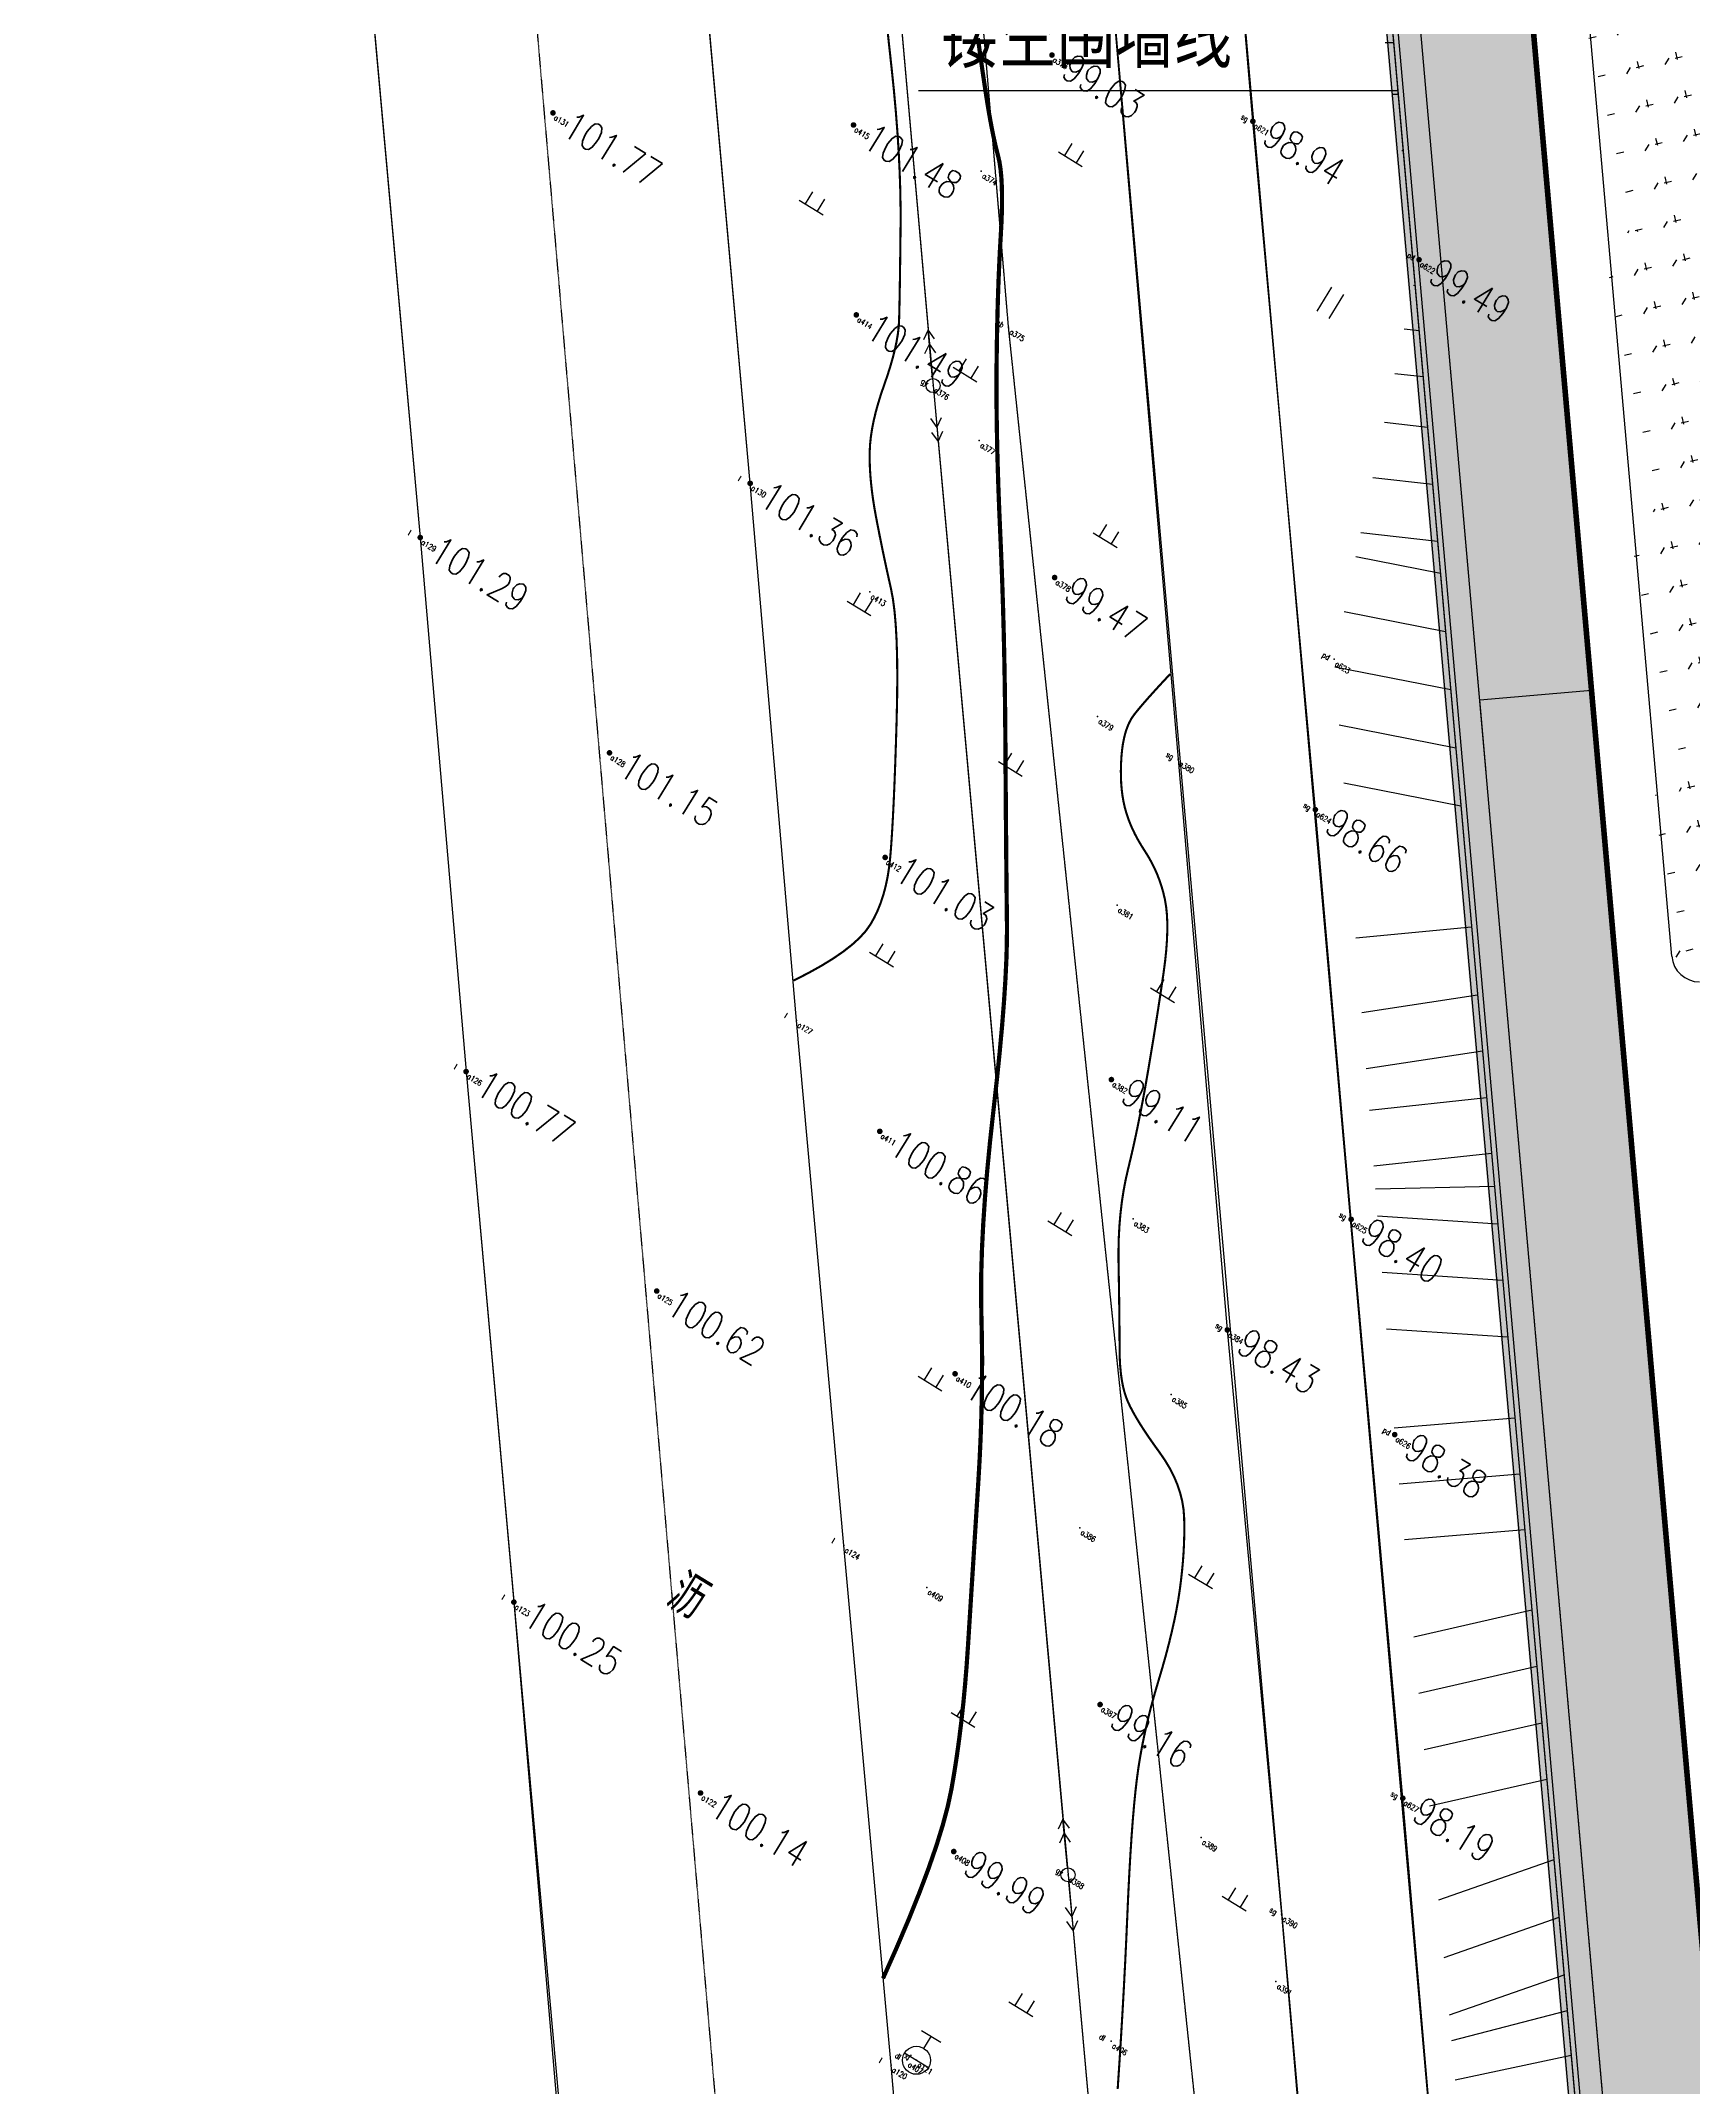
# Model space of a CAD drawing. Header units: millimetres. Extents: x -330863 to 383137, y -246038 to 314990.
# Drawn here: x -152681 to -93776, y -100416 to -27439 of the extents above; entities that cross this region are included whole.
import ezdxf
from ezdxf.enums import TextEntityAlignment as Align

# ---------------------------------------------------------------- set-up
doc = ezdxf.new("R2010")
doc.units = ezdxf.units.MM
for name, pattern in [('CENTER', [5.08, 3.175, -0.635, 0.635, -0.635]), ('CONTINOUS', [0]), ('DASH', [0.35, 0.25, -0.1]), ('HIDDEN', [0.375, 0.25, -0.125]), ('X1', [5, 4, -1]), ('X2', [10, 8, -2])]:
    doc.linetypes.add(name, pattern=pattern)
for name, color, linetype in [('-GRASS', 114, 'Continuous'), ('-总图道路', 7, 'Continuous'), ('A-fence', 6, 'Continuous'), ('A-landscape', 41, 'Continuous'), ('GCD', 8, 'Continuous'), ('MAP', 251, 'Continuous'), ('S市政接口', 7, 'Continuous'), ('农转用2000坐标', 6, 'Continuous')]:
    doc.layers.add(name, color=color, linetype=linetype)
doc.layers.add('X消防车道', color=6, linetype='HIDDEN', lineweight=18)
doc.styles.add('_TCH_DIM_T3', font='SIMPLEX.shx', dxfattribs={"width": 0.6, "bigfont": 'GBCBIG.shx'})
doc.styles.add('hz', font='simplex', dxfattribs={"width": 0.7, "bigfont": 'hztxt'})
doc.styles.add('等线体', font='simplex.shx', dxfattribs={"width": 0.6, "bigfont": 'hztxt.shx'})
doc.linetypes.add('10422', pattern='A,0.75,[150,AAA.SHX,S=0.5,R=0,X=0,Y=0.5],1.5,[177,AAA.SHX,S=1,R=0,X=0,Y=0.4],0.75', length=3)
doc.linetypes.add('FENCELINE2', pattern='A,0.25,-0.1,[132,ltypeshp.shx,S=0.1,R=0,X=-0.1,Y=0],-0.1,1', length=1.45)
doc.dimstyles.new('_TCH_ARCH_M_M&&1', dxfattribs={"dimtxt": 3, "dimasz": 0.5, "dimexe": 1.25, "dimexo": 1.5, "dimgap": 0.63125, "dimtad": 1, "dimtxsty": '_TCH_DIM_T3', "dimblk": 'ARCHTICK', "dimcen": 2.5, "dimclrt": 7, "dimazin": 2, "dimtfac": 1, "dimtix": 1, "dimtmove": 2, "dimatfit": 3})
pattern_1 = [(58.51216202, (-1970228605.7, -2547630934.4), (-329.70504027, 1372.03724668), [264.58066, -1731.01015]), (13.51216202, (-1970228605.7, -2547630934.4), (-329.705265, 1372.03818184), [264.58066, -1146.51615]), (103.51216202, (-1970228605.7, -2547630934.4), (-1372.03818184, -329.705265), [264.58066, -1146.51615])]

# ---------------------------------------------------------------- blocks, each defined once
blk = doc.blocks.new('gc013a')
at = {"linetype": 'Continuous'}
blk.add_line((0.5, 0), (4, 0), dxfattribs=at)
at = {"linetype": 'Continuous', "flags": 128}
for points in [[(2.31, -0.4), (3, 0), (2.31, 0.4)], [(3.31, -0.4), (4, 0), (3.31, 0.4)]]:
    blk.add_lwpolyline(points, dxfattribs=at)
blk = doc.blocks.new('gc170')
at = {"linetype": 'Continuous'}
blk.add_circle((0, 0), 0.5, dxfattribs=at)
blk = doc.blocks.new('gc133')
for p, q in [((-0.8, 2), (0.8, 2)), ((0, 1), (0, 2)), ((-1, 0), (1, 0))]:
    blk.add_line(p, q)
blk.add_circle((0, 0), 1)
blk = doc.blocks.new('gc119')
for p, q in [((-1, 0), (1, 0)), ((-0.5, 1), (-0.5, 0)), ((0.5, 1), (0.5, 0))]:
    blk.add_line(p, q)
blk = doc.blocks.new('GC200')
at = {"linetype": 'Continuous', "const_width": 0.2, "flags": 128}
blk.add_lwpolyline([(-0.1, 0, 1), (0.1, 0, 1)], format="xyb", close=True, dxfattribs=at)
blk = doc.blocks.new('gc121')
for p, q in [((-0.5, -1), (-0.5, 1)), ((0.5, -1), (0.5, 1))]:
    blk.add_line(p, q)
blk = doc.blocks.new('_ArchTick')
at = {"color": 0, "linetype": 'ByBlock', "const_width": 0.4}
blk.add_lwpolyline([(-0.5, -0.5), (0.5, 0.5)], dxfattribs=at)
blk = doc.blocks.new('*D484')
at = {"layer": 'Defpoints', "color": 0, "linetype": 'CONTINOUS', "ltscale": 0.01, "transparency": 16777216}
for p in [(-97397, -50593), (-97170, -53172), (-101154, -53523)]:
    blk.add_point(p, dxfattribs=at)
at = {"layer": 'X消防车道', "color": 0, "linetype": 'CONTINOUS', "lineweight": -2, "ltscale": 0.01, "transparency": 16777216}
for p, q in [((-101382, -50944), (-97397, -50593)), ((-101154, -53521), (-101382, -50943)), ((-97170, -53170), (-97397, -50592))]:
    blk.add_line(p, q, dxfattribs=at)
at = {"layer": 'X消防车道', "color": 0, "linetype": 'CONTINOUS', "lineweight": -2, "ltscale": 0.01, "transparency": 16777216, "xscale": 0.5, "yscale": 0.5, "zscale": 0.5}
for p, rotation in [((-101382, -50944), 185.0360445254174), ((-97397, -50593), 5.036044525417491)]:
    blk.add_blockref('_ArchTick', p, dxfattribs=dict(at, rotation=rotation))
at = {"layer": 'X消防车道', "color": 7, "linetype": 'CONTINOUS', "ltscale": 0.01, "transparency": 16777216, "insert": (-99389, -50767), "char_height": 3, "attachment_point": 5, "rotation": 5.03604, "style": '_TCH_DIM_T3'}
blk.add_mtext('\\A1;4000.00', dxfattribs=at)

msp = doc.modelspace()

# ---------------------------------------------------------------- hatches: boundary and pattern name
at = {"layer": '-GRASS'}
h = msp.add_hatch(dxfattribs=at)
h.set_pattern_fill('GRASS', color=256, scale=500, angle=-31.48783798)
h.set_pattern_definition(pattern_1)
h.paths.add_polyline_path([(-110826.593, 56236.338), (-111850.483, 56463.541), (-93881.196, -147448.794), (-92857.299, -147675.998)])
h = msp.add_hatch(dxfattribs=at)
h.set_pattern_fill('GRASS', color=256, scale=500, angle=-31.48783798)
h.set_pattern_definition(pattern_1)
h.paths.add_polyline_path([(-88499.999, -9748.75), (-97880.696, -9748.75, 0.440198268), (-98876.836, -10836.532), (-94536.796, -60086.547, 0.38869332), (-93540.658, -60998.75), (-88499.999, -60998.75)])
at = {"layer": 'A-landscape', "linetype": 'Continuous'}
h = msp.add_hatch(dxfattribs=at)
h.set_pattern_fill('毛石砌体', color=256, scale=300, angle=-31.48776264, style=0)
h.set_pattern_definition([(328.51223736, (-1970227838.2, -2547631404.5), (6187.806834, 1486.9588376), [1350, -3150]), (328.51223736, (-1970225300.8, -2547632431), (6187.806834, 1486.9588376), [1125, -3375]), (328.51223736, (-1970225375, -2547632121.6), (6187.806834, 1486.9588376), [900, -3600]), (328.51223736, (-1970225938.7, -2547630457), (6187.806834, 1486.9588376), [675, -675, 900, -2250]), (328.51223736, (-1970225821, -2547630265.2), (6187.806834, 1486.9588376), [900, -225, 1125, -2250]), (328.51223736, (-1970227078, -2547628440), (6187.806834, 1486.9588376), [1125, -3375]), (328.51223736, (-1970223315, -2547630481), (6187.806834, 1486.9588376), [1125, -3375]), (58.51223736, (-1970228135.6, -2547630167), (-1486.9588376, 6187.806834), [675, -3825]), (58.51223736, (-1970225797, -2547627641.4), (-1486.9588376, 6187.806834), [450, -4050]), (58.51223736, (-1970227838.2, -2547631404.5), (-1486.9588376, 6187.806834), [675, -3825]), (58.51223736, (-1970225339, -2547628186), (-1486.9588376, 6187.806834), [225, -4275]), (58.51223736, (-1970226087.4, -2547629838.3), (-1486.9588376, 6187.806834), [675, -3825]), (58.51223736, (-1970226526.3, -2547631416.5), (-1486.9588376, 6187.806834), [1125, -3375]), (58.51223736, (-1970224497.3, -2547628965.3), (-1486.9588376, 6187.806834), [675, -3825]), (58.51223736, (-1970225053.7, -2547630735.3), (-1486.9588376, 6187.806834), [900, -3600]), (58.51223736, (-1970224862, -2547630853), (-1486.9588376, 6187.806834), [900, -3600]), (58.51223736, (-1970225536, -2547632814.7), (-1486.9588376, 6187.806834), [450, -4050]), (58.51223736, (-1970224607.6, -2547632591.7), (-1486.9588376, 6187.806834), [1125, -3375]), (13.51223736, (-1970227987, -2547630785.7), (2350.4239943, 3837.3828294), [1909.188, -4454.7729]), (13.51223736, (-1970227485.7, -2547630829), (2350.4239943, 3837.3828294), [954.594, -5409.3669]), (13.51223736, (-1970224466, -2547629776), (2350.4239943, 3837.3828294), [1272.79215, -5091.1686]), (13.51223736, (-1970224348.6, -2547629584), (2350.4239943, 3837.3828294), [954.594, -5409.3669]), (103.51223736, (-1970225926.7, -2547629145.2), (-3837.3828294, 2350.4239943), [318.1995, -6045.7614]), (103.51223736, (-1970227987, -2547630785.7), (-3837.3828294, 2350.4239943), [636.3945, -5727.5664]), (103.51223736, (-1970226130.6, -2547630339.6), (-3837.3828294, 2350.4239943), [636.3945, -5727.5664]), (103.51223736, (-1970224583.6, -2547629968), (-3837.3828294, 2350.4239943), [636.3945, -5727.5664]), (103.51223736, (-1970222962.3, -2547629905.5), (-3837.3828294, 2350.4239943), [954.594, -5409.3669]), (103.51223736, (-1970223080, -2547630097.4), (-3837.3828294, 2350.4239943), [636.3945, -5727.5664]), (103.51223736, (-1970223036.7, -2547629596), (-3837.3828294, 2350.4239943), [636.3945, -5727.5664]), (103.51223736, (-1970226303.3, -2547632344.6), (-3837.3828294, 2350.4239943), [954.594, -5409.3669]), (355.07728856, (-1970223741.8, -2547630747.3), (3837.3828182, -2350.4239853), [503.1, -9559.2057]), (355.07728856, (-1970225288.8, -2547631119), (3837.3828182, -2350.4239853), [503.1, -9559.2057]), (355.07728856, (-1970225926.7, -2547629145.2), (3837.3828182, -2350.4239853), [1006.2, -9056.1057]), (355.07728856, (-1970225147.2, -2547628303.4), (3837.3828182, -2350.4239853), [1006.2, -9056.1057]), (355.07728856, (-1970225734.8, -2547629262.7), (3837.3828182, -2350.4239853), [1006.2, -9056.1057]), (355.07728856, (-1970222962.3, -2547629905.5), (3837.3828182, -2350.4239853), [1006.2, -9056.1057]), (355.07728856, (-1970227783, -2547629591.3), (3837.3828182, -2350.4239853), [1509.345, -8552.9607]), (355.07728856, (-1970227665.5, -2547629399.4), (3837.3828182, -2350.4239853), [1509.345, -8552.9607]), (355.07728856, (-1970226725.4, -2547627864.5), (3837.3828182, -2350.4239853), [1509.345, -8552.9607]), (31.94718618, (-1970224924.2, -2547629231.6), (2351.3384158, 3837.9530549), [503.1, -9559.2]), (31.94718618, (-1970223314.9, -2547630481.1), (2351.3384158, 3837.9530549), [503.1, -6036.6, 1006.2, -2515.5]), (31.94718618, (-1970223933.7, -2547630629.8), (2350.4239823, 3837.3828247), [1006.2, -9056.1057]), (31.94718618, (-1970226001, -2547628835.8), (2350.4239823, 3837.3828247), [1006.2, -9056.1057]), (31.94718618, (-1970226193, -2547628718.3), (2350.4239823, 3837.3828247), [1006.2, -9056.1057]), (31.94718618, (-1970224614.8, -2547629157.2), (2350.4239823, 3837.3828247), [1509.345, -8552.9607]), (85.07728856, (-1970226161.8, -2547629529), (2350.4239853, 3837.3828182), [503.1, -9559.2057]), (85.07728856, (-1970223902.5, -2547631440.5), (2350.4239853, 3837.3828182), [503.1, -9559.2057]), (85.07728856, (-1970225375.1, -2547632121.6), (2350.4239853, 3837.3828182), [1006.2, -9056.1057]), (85.07728856, (-1970225449.4, -2547631812.2), (2350.4239853, 3837.3828182), [1006.2, -9056.1057]), (85.07728856, (-1970223420.4, -2547629361), (2350.4239853, 3837.3828182), [1006.2, -9056.1057]), (85.07728856, (-1970227665.5, -2547629399.4), (2350.4239853, 3837.3828182), [1006.2, -9056.1057]), (85.07728856, (-1970226687, -2547632109.6), (2350.4239853, 3837.3828182), [1509.345, -8552.9607]), (121.94718618, (-1970223933.7, -2547630629.8), (-3837.3828247, 2350.4239823), [1006.2, -9056.1057]), (121.94718618, (-1970223859.3, -2547630939.2), (-3837.3828247, 2350.4239823), [1006.2, -9056.1057]), (121.94718618, (-1970227912.6, -2547631095), (-3837.3828247, 2350.4239823), [503.1, -9559.2057]), (121.94718618, (-1970225821.2, -2547630265.2), (-3837.3828247, 2350.4239823), [503.1, -9559.2057]), (121.94718618, (-1970224348.6, -2547629584.1), (-3837.3828247, 2350.4239823), [503.1, -9559.2057])])
h.paths.add_polyline_path([(-107361.822, 7805.306), (-107754.463, 7704.206), (-93149.638, -158028.75), (-92783.336, -157628.75)])
at = {"layer": 'X消防车道'}
h = msp.add_hatch(dxfattribs=at)
h.set_pattern_fill('DOTS', color=8, scale=1000, angle=-31.48783798)
h.set_pattern_definition([(328.51216202, (-1970228605.7, -2547630934.4), (1506.0502845, 939.1527315), [0, -1587.5])])
h.paths.add_polyline_path([(-93210.319, -143669.982, 0.388696348), (-80260.509, -155528.75), (-29868.25, -155528.75, 0.072993423), (-27282.119, -155149.186), (-24812.542, -154408.313, -0.072993423), (-22226.411, -154028.75), (83399.933, -154028.75, -0.414215405), (92400, -163028.739), (92400.012, -173021.711), (96400.012, -173176.258), (96400, -163028.734, 0.414220327), (83399.684, -150028.75), (-22813.487, -150028.75, 0.072993423), (-25399.617, -150408.313), (-27869.195, -151149.186, -0.072993423), (-30455.326, -151528.75), (-80260.509, -151528.75, -0.388697685), (-89225.766, -143318.792), (-114666.763, 145381.208, -0.440198268), (-105701.506, 155171.25), (85999.681, 155171.25, -0.414210993), (94999.681, 146171.329, -0.141448111), (96999.681, 153099.453, 0.257670399), (85999.52, 159171.25), (-105701.603, 159171.25, 0.440196051), (-118651.322, 145030.079)])

# ---------------------------------------------------------------- linework, layer by layer
at = {"layer": '-总图道路', "linetype": 'CENTER', "ltscale": 0.0001}
msp.add_line((-152680.574, 178374.712, 10100), (-120771.049, -192240.097, 10100), dxfattribs=at)
at = {"layer": '-总图道路'}
for p, q in [((-92048.972, -156848.75, 10100), (-118710.176, 145697.945, 10100)), ((-94536.797, -60086.532, 10100), (-98876.836, -10836.532, 10100))]:
    msp.add_line(p, q, dxfattribs=at)
at = {"layer": '-总图道路', "linetype": 'Continuous'}
for p, q in [((-127393.635, -43216.958, 10100), (-129511.213, -19554.661, 10100)), ((-141260.191, -21876.913, 10100), (-139157.054, -45149.245, 10100)), ((-125741.44, -62370.227, 10100), (-127393.635, -43216.958, 10100)), ((-139157.054, -45149.245, 10100), (-137522.244, -64196.879, 10100)), ((-124053.118, -81098.835, 10100), (-125741.44, -62370.227, 10100)), ((-137522.244, -64196.879, 10100), (-125924.178, -193022.728, 10100)), ((-122370.049, -99633.08, 10100), (-124053.118, -81098.835, 10100)), ((-120781.827, -118111.575, 10100), (-122370.049, -99633.08, 10100))]:
    msp.add_line(p, q, dxfattribs=at)
at = {"layer": '-总图道路'}
for points, elevation in [([(-129813.597, 148371.25), (-102153.577, -165636.623)], 10100), ([(-125222.134, 148767.076), (-97501.662, -165927.074)], 112109)]:
    msp.add_lwpolyline(points, dxfattribs=dict(at, elevation=elevation))
msp.add_arc((-93540.658, -59998.75, 10100), 1000, 185.03605184, 269.99999798, dxfattribs=at)
at = {"layer": 'A-fence', "linetype": 'FENCELINE2', "ltscale": 0.0025}
msp.add_line((-119976.076, 148671.25, 10100), (-92966.487, -157828.75, 10100), dxfattribs=at)
at = {"layer": 'A-landscape', "linetype": 'Continuous', "elevation": 10100}
for points in [[(-93149.638, -158028.75), (-120176.851, 148671.25)], [(-92783.336, -157628.75), (-119775.301, 148671.25)]]:
    msp.add_lwpolyline(points, dxfattribs=at)
at = {"layer": 'MAP', "linetype": 'Continuous', "flags": 128}
for points, elevation in [([(-144670.188, 223431.683), (-141454.573, 189104.39), (-136328.382, 130518.125), (-131067.863, 73267.347), (-125847.921, 16624.242), (-120873.527, -39732.432), (-116061.563, -92846.847), (-111078.294, -148261.436)], 10100), ([(-102083.089, -165585.284), (-102602.132, -165426.173), (-104229.907, -164583.94), (-107660.557, -162467.392), (-110867.281, -160038.865), (-114187.436, -156436.202), (-116684.13, -152976.732), (-117893.349, -150156.921), (-118214.886, -149402.956), (-119055.874, -138107.44), (-119528.52, -132442.398), (-120781.827, -118111.575), (-122370.049, -99633.08), (-124053.118, -81098.835), (-125741.44, -62370.227), (-127393.635, -43216.958), (-129511.213, -19554.661)], 109967), ([(-141260.191, -21876.913), (-139157.054, -45149.245), (-137522.244, -64196.879), (-135818.711, -83118.914), (-134199.377, -102002.275), (-132590.386, -119635.094), (-130994.309, -138267.329), (-130011.866, -148816.889), (-130129.064, -150135.896), (-130655.695, -152153.99), (-132015.792, -154916.34), (-133844.052, -157767.193), (-136429.96, -160085.965), (-139456.931, -162043.113), (-143500.576, -163848.954), (-145318.894, -163963.009)], 114893)]:
    msp.add_lwpolyline(points, dxfattribs=dict(at, elevation=elevation))
at = {"layer": 'MAP', "linetype": 'Continuous', "elevation": 10100, "flags": 128}
msp.add_lwpolyline([(89999.578, 198988.843), (-123977.914, 194083.517), (-92775.774, -159992.924), (90000.001, -167056.359)], close=True, dxfattribs=at)
at = {"layer": 'MAP', "linetype": '10422'}
msp.add_lwpolyline([(-133474.663, 193543.377), (-133221.145, 190561.481), (-132180.735, 178324.118), (-131904.648, 172920.191), (-128282.762, 130399.253), (-126953.562, 117277.88), (-123365.027, 75104.546), (-122357.697, 64088.264), (-121145.422, 50708.987), (-120110.601, 37916.854), (-118754.734, 22817.261), (-116305.162, -4880.687), (-114560.033, -24992.666), (-112135.193, -53050.721), (-110381.549, -73413.005), (-108448.393, -94249.944), (-106193.081, -120591.734), (-104483.399, -139760.279), (-102816.856, -157157.46), (-102459.187, -162020.76)], dxfattribs=at)
at = {"layer": 'MAP', "linetype": '10422', "flags": 128}
msp.add_lwpolyline([(-98102.826, -161561.114), (-98834.83, -151475.711), (-99257.592, -146263.385), (-100364.329, -133102.372), (-103053.464, -102588.68), (-104125.488, -90113.836), (-105966.399, -69467.083), (-107241.844, -54856.503), (-109471.01, -30306.158), (-110476.47, -18522.919), (-111366.677, -7751.932), (-112621.705, 7496.977), (-113709.764, 19493.81), (-115191.454, 36400.166), (-117936.655, 69165.727), (-119124.32, 80360.481), (-119973.938, 90675.063), (-121028.24, 102537.47), (-123042.272, 124488.735), (-124209.335, 137110.915), (-125254.552, 149235.128), (-127227.845, 171159.095), (-128292.768, 182272.805), (-128764.05, 187693.096), (-129291.672, 193899.011)], dxfattribs=at)
at = {"layer": 'MAP', "linetype": 'X1', "elevation": 10100, "flags": 128}
msp.add_lwpolyline([(-106123.594, -152387.994), (-118181.528, -37646.335), (-130410.123, 108086.947), (-131732.501, 122019.737), (-135483.919, 151514.196)], dxfattribs=at)
at = {"layer": 'MAP', "linetype": 'Continuous', "elevation": 10100}
for points in [[(-125672.072, 14631.988), (-121049.376, -37740.178)], [(-104451.212, -27502.089), (-104756.834, -27504.537)], [(-104288.145, -29352.549), (-104467.541, -29351.439)], [(-104111.8, -31353.678), (-104153.957, -31353.417)], [(-103687.377, -36169.955), (-103741.215, -36164.488)], [(-103545.739, -37777.242), (-104072.413, -37723.204)], [(-103401.511, -39413.916), (-104410.007, -39312.02)], [(-103241.796, -41226.333), (-104779.788, -41052.317)], [(-120693.074, -41724.275), (-116242.016, -90855.005)], [(-103062.64, -43259.365), (-105197.422, -43017.825)], [(-102883.484, -45292.397), (-105615.057, -44983.332)], [(-102782.783, -46435.139), (-105797.441, -45841.685)], [(-102599.984, -48509.508), (-106213.171, -47798.23)], [(-102417.185, -50583.877), (-106551.929, -49769.928)], [(-102234.386, -52658.246), (-106390.218, -51840.146)], [(-102051.587, -54732.615), (-106228.507, -53910.363)], [(-101671.468, -59046.149), (-105797.022, -59434.212)], [(-101457.415, -61475.178), (-105588.712, -62100.979)], [(-101281.508, -63471.348), (-105432.551, -64100.14)], [(-101135.477, -65128.472), (-105316.872, -65581.061)], [(-100959.878, -67121.147), (-105161.051, -67575.877)], [(-100855.851, -68301.626), (-105097.516, -68389.247)], [(-100738.35, -69635.001), (-105022.358, -69351.415)], [(-100560.683, -71651.14), (-104864.976, -71366.21)], [(-100383.016, -73667.278), (-104707.594, -73381.005)], [(-100127.98, -76561.373), (-104431.516, -76915.343)], [(-99952.413, -78553.686), (-104248.421, -78907.037)], [(-99776.845, -80545.999), (-104061.751, -80898.437)], [(-99524.505, -83409.503), (-103736.121, -84372.284)], [(-99347.284, -85420.583), (-103547.843, -86380.837)], [(-99170.062, -87431.663), (-103359.566, -88389.39)], [(-98992.84, -89442.743), (-103171.289, -90397.942)], [(-98740.139, -92310.357), (-102856.831, -93752.59)], [(-115882.431, -94838.809), (-111257.426, -146269.474)], [(-98558.983, -94366.077), (-102664.5, -95804.394)], [(-98377.828, -96421.797), (-102472.168, -97856.198)], [(-98265.441, -97697.14), (-102387.283, -98761.758)], [(-98124.932, -99291.616), (-102255.72, -100165.275)]]:
    msp.add_lwpolyline(points, dxfattribs=at)
at = {"layer": 'MAP', "linetype": 'Continuous', "flags": 128}
for points, const_width in [([(-125843.224, -60949.712), (-125328.028, -60687.423), (-124862.211, -60428.574), (-124445.772, -60173.163), (-124078.713, -59921.191), (-123761.031, -59672.658), (-123492.728, -59427.564), (-123273.804, -59185.909), (-123104.259, -58947.693), (-122966.448, -58702.806), (-122842.729, -58441.137), (-122733.102, -58162.686), (-122637.565, -57867.453), (-122556.12, -57555.439), (-122488.767, -57226.642), (-122435.505, -56881.064), (-122396.334, -56518.704), (-122364.714, -56118.428), (-122334.103, -55659.101), (-122304.502, -55140.723), (-122275.911, -54563.294), (-122248.329, -53926.815), (-122221.757, -53231.284), (-122196.194, -52476.703), (-122171.641, -51663.072), (-122153.727, -50852.175), (-122148.08, -50105.798), (-122154.7, -49423.941), (-122173.587, -48806.604), (-122204.741, -48253.788), (-122248.163, -47765.492), (-122303.852, -47341.716), (-122371.808, -46982.461), (-122445.046, -46655.945), (-122516.578, -46330.388), (-122586.404, -46005.791), (-122654.525, -45682.154), (-122720.941, -45359.475), (-122785.652, -45037.757), (-122848.658, -44716.997), (-122909.958, -44397.198), (-122966.327, -44082.03), (-123014.539, -43775.166), (-123054.594, -43476.606), (-123086.493, -43186.351), (-123110.234, -42904.399), (-123125.819, -42630.752), (-123133.247, -42365.41), (-123132.518, -42108.371), (-123120.201, -41849.485), (-123092.864, -41578.598), (-123050.507, -41295.711), (-122993.131, -41000.825), (-122920.735, -40693.939), (-122833.319, -40375.052), (-122730.883, -40044.166), (-122613.428, -39701.279), (-122495.828, -39360.41), (-122392.962, -39035.577), (-122304.828, -38726.779), (-122231.426, -38434.016), (-122172.756, -38157.289), (-122128.82, -37896.597), (-122099.615, -37651.941), (-122085.143, -37423.32), (-122078.085, -37177.505), (-122071.122, -36881.265), (-122064.255, -36534.601), (-122057.483, -36137.512), (-122050.807, -35689.999), (-122044.226, -35192.062), (-122037.74, -34643.701), (-122031.35, -34044.915), (-122030.857, -33410.263), (-122042.062, -32754.302), (-122064.966, -32077.033), (-122099.569, -31378.455), (-122145.87, -30658.568), (-122203.87, -29917.373), (-122273.569, -29154.869), (-122354.966, -28371.057), (-122441.264, -27580.531), (-122525.665, -26797.888)], 75), ([(-122656.979, -96537.826), (-122175.541, -95455.548), (-121744.528, -94441.45), (-121363.939, -93495.532), (-121033.775, -92617.794), (-120754.034, -91808.235), (-120524.718, -91066.857), (-120345.827, -90393.659), (-120217.36, -89788.641), (-120117.774, -89208.992), (-120025.529, -88611.903), (-119940.623, -87997.372), (-119863.056, -87365.4), (-119792.829, -86715.987), (-119729.942, -86049.133), (-119674.394, -85364.838), (-119626.186, -84663.102), (-119581.452, -83949.953), (-119536.329, -83231.421), (-119490.816, -82507.506), (-119444.913, -81778.207), (-119398.62, -81043.525), (-119351.937, -80303.459), (-119304.864, -79558.01), (-119257.401, -78807.178), (-119214.018, -78055.576), (-119179.186, -77307.819), (-119152.905, -76563.907), (-119135.174, -75823.84), (-119125.994, -75087.618), (-119125.364, -74355.241), (-119133.285, -73626.708), (-119149.757, -72902.021), (-119161.204, -72155.355), (-119154.052, -71360.885), (-119128.301, -70518.613), (-119083.95, -69628.538), (-119021.001, -68690.66), (-118939.452, -67704.978), (-118839.304, -66671.494), (-118720.557, -65590.207), (-118600.977, -64518.595), (-118498.331, -63514.136), (-118412.619, -62576.831), (-118343.842, -61706.678), (-118291.998, -60903.679), (-118257.088, -60167.833), (-118239.113, -59499.14), (-118238.072, -58897.6), (-118245.43, -58301.06), (-118252.656, -57647.366), (-118259.747, -56936.517), (-118266.705, -56168.515), (-118273.53, -55343.359), (-118280.221, -54461.049), (-118286.778, -53521.584), (-118293.202, -52524.966), (-118301.625, -51510.618), (-118314.183, -50517.964), (-118330.876, -49547.005), (-118351.702, -48597.74), (-118376.662, -47670.169), (-118405.756, -46764.293), (-118438.985, -45880.112), (-118476.347, -45017.625), (-118512.905, -44178.334), (-118543.718, -43363.741), (-118568.786, -42573.845), (-118588.11, -41808.648), (-118601.689, -41068.148), (-118609.523, -40352.346), (-118611.613, -39661.241), (-118607.959, -38994.835), (-118599.898, -38350.159), (-118588.77, -37724.247), (-118574.573, -37117.099), (-118557.309, -36528.714), (-118536.976, -35959.094), (-118513.576, -35408.236), (-118487.108, -34876.143), (-118457.572, -34362.814), (-118431.919, -33877.656), (-118417.101, -33430.078), (-118413.118, -33020.081), (-118419.969, -32647.663), (-118437.656, -32312.826), (-118466.177, -32015.568), (-118505.533, -31755.891), (-118555.723, -31533.793), (-118611.383, -31319.767), (-118667.145, -31084.302), (-118723.01, -30827.399), (-118778.978, -30549.057), (-118835.049, -30249.278), (-118891.223, -29928.06), (-118947.499, -29585.403), (-119003.879, -29221.309), (-119059.797, -28846.323), (-119114.691, -28470.991), (-119168.561, -28095.314), (-119221.406, -27719.292), (-119273.227, -27342.925)], 150), ([(-114290.364, -100485.178), (-114228.118, -99541.206), (-114170.292, -98618.138), (-114116.886, -97715.974), (-114067.901, -96834.715), (-114023.337, -95974.361), (-113983.193, -95134.91), (-113947.47, -94316.365), (-113912.809, -93532.888), (-113875.854, -92798.644), (-113836.604, -92113.634), (-113795.058, -91477.857), (-113751.218, -90891.313), (-113705.082, -90354.002), (-113656.652, -89865.925), (-113605.926, -89427.081), (-113548.482, -89009.835), (-113479.896, -88586.552), (-113400.169, -88157.23), (-113309.299, -87721.871), (-113207.288, -87280.474), (-113094.135, -86833.04), (-112969.84, -86379.568), (-112834.403, -85920.058), (-112699.189, -85464.807), (-112575.564, -85024.111), (-112463.528, -84597.972), (-112363.08, -84186.387), (-112274.221, -83789.358), (-112196.951, -83406.885), (-112131.269, -83038.968), (-112077.176, -82685.605), (-112032.458, -82342.627), (-111994.903, -82005.862), (-111964.51, -81675.309), (-111941.279, -81350.968), (-111925.211, -81032.84), (-111916.306, -80720.925), (-111914.563, -80415.222), (-111919.982, -80115.732), (-111941.563, -79819.905), (-111988.307, -79525.194), (-112060.211, -79231.598), (-112157.278, -78939.117), (-112279.506, -78647.751), (-112426.896, -78357.5), (-112599.448, -78068.364), (-112797.162, -77780.343), (-112998.865, -77500.456), (-113183.385, -77235.721), (-113350.723, -76986.137), (-113500.878, -76751.706), (-113633.851, -76532.427), (-113749.641, -76328.299), (-113848.248, -76139.324), (-113929.672, -75965.5), (-113997.981, -75790.786), (-114057.241, -75599.137), (-114107.451, -75390.555), (-114148.612, -75165.04), (-114180.724, -74922.59), (-114203.786, -74663.207), (-114217.8, -74386.89), (-114222.764, -74093.639), (-114223.718, -73781.885), (-114225.701, -73450.057), (-114228.712, -73098.156), (-114232.752, -72726.181), (-114237.82, -72334.133), (-114243.917, -71922.011), (-114251.043, -71489.815), (-114259.197, -71037.547), (-114261.506, -70580.595), (-114251.095, -70134.35), (-114227.965, -69698.814), (-114192.115, -69273.985), (-114143.546, -68859.863), (-114082.257, -68456.449), (-114008.249, -68063.742), (-113921.521, -67681.744), (-113829.124, -67298.625), (-113738.108, -66902.56), (-113648.472, -66493.547), (-113560.217, -66071.588), (-113473.343, -65636.683), (-113387.849, -65188.83), (-113303.736, -64728.031), (-113221.004, -64254.284), (-113140.329, -63777.956), (-113062.387, -63309.41), (-112987.179, -62848.647), (-112914.704, -62395.666), (-112844.963, -61950.468), (-112777.955, -61513.052), (-112713.681, -61083.419), (-112652.141, -60661.568), (-112598.797, -60255.093), (-112559.115, -59871.586), (-112533.093, -59511.046), (-112520.732, -59173.474), (-112522.032, -58858.87), (-112536.993, -58567.234), (-112565.615, -58298.566), (-112607.898, -58052.866), (-112662.091, -57820.937), (-112726.441, -57593.583), (-112800.95, -57370.803), (-112885.617, -57152.599), (-112980.442, -56938.969), (-113085.425, -56729.914), (-113200.567, -56525.434), (-113325.866, -56325.528), (-113451.078, -56128.294), (-113565.957, -55931.828), (-113670.504, -55736.13), (-113764.717, -55541.2), (-113848.598, -55347.039), (-113922.145, -55153.645), (-113985.36, -54961.02), (-114038.242, -54769.163), (-114081.853, -54573.661), (-114117.255, -54370.103), (-114144.449, -54158.488), (-114163.435, -53938.817), (-114174.211, -53711.088), (-114176.779, -53475.304), (-114171.138, -53231.462), (-114157.289, -52979.564), (-114134.458, -52731.962), (-114101.873, -52501.009), (-114059.532, -52286.705), (-114007.437, -52089.051), (-113945.588, -51908.045), (-113873.983, -51743.688), (-113792.624, -51595.981), (-113701.511, -51464.922), (-113597.458, -51334.92), (-113477.282, -51190.38), (-113340.982, -51031.303), (-113188.559, -50857.689), (-113020.012, -50669.538), (-112835.342, -50466.849), (-112634.549, -50249.623), (-112417.632, -50017.861)], 75)]:
    msp.add_lwpolyline(points, dxfattribs=dict(at, const_width=const_width))
at = {"layer": 'MAP', "linetype": 'Continuous'}
for p in [(-116632.906, -27942.298, 109126), (-134424.756, -30006.212, 111873), (-123708.727, -30436.783, 111577), (-109471.01, -30306.158, 109036), (-119153.163, -32083.748, 110204), (-103545.006, -35241.075, 109592), (-123608.955, -37210.287, 111590), (-118181.528, -37646.335, 110019), (-120873.527, -39732.432, 111172), (-119223.044, -41692.062, 110264), (-127393.635, -43216.958, 111464), (-139157.054, -45149.245, 111386), (-116538.562, -46577.605, 109568), (-123126.52, -47092.402, 111306), (-106573.485, -49493.972, 108779), (-115011.535, -51534.026, 109220), (-132409.95, -52829.248, 111248), (-112135.193, -53050.721, 108779), (-107241.844, -54856.503, 108760), (-122580.946, -56559.366, 111132), (-114313.002, -58266.185, 109246), (-125741.44, -62370.227, 110909), (-137522.244, -64196.879, 110869), (-114514.963, -64483.137, 109205), (-122771.162, -66329.681, 110961), (-113741.248, -69446.045, 109015), (-105966.399, -69467.083, 108496), (-130725.894, -72024.313, 110718), (-110381.549, -73413.005, 108526), (-120087.802, -74975.306, 110281), (-112382.083, -75710.377, 108836), (-104413.508, -77145.88, 108483), (-115641.48, -80465.059, 109490), (-124053.118, -81098.835, 110439), (-135818.711, -83118.914, 110348), (-121093.558, -82592.624, 110412), (-114917.106, -86772.12, 109259), (-129163.966, -89927.337, 110240), (-104125.488, -90113.836, 108292), (-111313.726, -91511.027, 108467), (-120134.76, -92014.831, 110087), (-116061.563, -92846.847, 109842), (-108448.393, -94249.944, 108287), (-108646.333, -96652.301, 108058), (-114521.164, -98778.915, 109171), (-122370.049, -99633.08, 109935), (-121802.572, -99449.443, 110017), (-121463.783, -99461.117, 110006)]:
    msp.add_point(p, dxfattribs=at)
at = {"layer": 'S市政接口'}
msp.add_line((-121393.786, -29210.701, 10100), (-104300.645, -29210.701, 10100), dxfattribs=at)
at = {"layer": 'X消防车道', "color": 8, "ltscale": 0.01}
for p, q in [((-93210.325, -143669.921, 10100), (-118821.506, 146961.292, 10100)), ((-89225.766, -143318.792, 10100), (-114666.763, 145381.208, 10100))]:
    msp.add_line(p, q, dxfattribs=at)
at = {"layer": '农转用2000坐标', "color": 1, "linetype": 'DASH', "ltscale": 0.01, "const_width": 500, "elevation": 10100}
msp.add_lwpolyline([(89999.578, 198988.843), (-123977.914, 194083.517), (-92775.774, -159992.924), (90000.001, -167056.359)], close=True, dxfattribs=at)
at = {"layer": '农转用2000坐标', "color": 5, "linetype": 'X2', "ltscale": 0.001, "const_width": 200, "elevation": 10100}
msp.add_lwpolyline([(84999.584, 193872.907), (-118528.817, 189207.121), (-88181.695, -155166.731), (84999.995, -161859.4)], close=True, dxfattribs=at)

# ---------------------------------------------------------------- block references
at = {"layer": 'MAP', "linetype": 'Continuous'}
ref = msp.add_blockref('GC200', (-116632.906, -27942.298, 109126), dxfattribs=dict(at, xscale=500, yscale=500, zscale=500, rotation=328.5121620192327))
ref.add_attrib('height', '99.03', dxfattribs={"layer": 'GCD', "linetype": 'Continuous', "height": 1000, "rotation": 328.51216201, "style": '等线体', "width": 0.8}).set_placement((-116121.256, -28255.689, 109126), align=Align.MIDDLE_LEFT)
ref = msp.add_blockref('GC200', (-134424.756, -30006.212, 111873), dxfattribs=dict(at, xscale=500, yscale=500, zscale=500, rotation=328.5121620192327))
ref.add_attrib('height', '101.77', dxfattribs={"layer": 'GCD', "linetype": 'Continuous', "height": 1000, "rotation": 328.51216201, "style": '等线体', "width": 0.8}).set_placement((-133913.105, -30319.602, 111873), align=Align.MIDDLE_LEFT)
ref = msp.add_blockref('GC200', (-123708.727, -30436.783, 111577), dxfattribs=dict(at, xscale=500, yscale=500, zscale=500, rotation=328.5121620192327))
ref.add_attrib('height', '101.48', dxfattribs={"layer": 'GCD', "linetype": 'Continuous', "height": 1000, "rotation": 328.51216201, "style": '等线体', "width": 0.8}).set_placement((-123197.076, -30750.174, 111577), align=Align.MIDDLE_LEFT)
ref = msp.add_blockref('GC200', (-109471.01, -30306.158, 109036), dxfattribs=dict(at, xscale=500, yscale=500, zscale=500, rotation=328.5121620192327))
ref.add_attrib('height', '98.94', dxfattribs={"layer": 'GCD', "linetype": 'Continuous', "height": 1000, "rotation": 328.51216201, "style": '等线体', "width": 0.8}).set_placement((-108959.359, -30619.549, 109036), align=Align.MIDDLE_LEFT)
at = {"layer": 'MAP', "linetype": 'Continuous', "zscale": 1000}
for name, p, xscale, yscale, rotation in [('gc119', (-115978.608, -31652.828, 10100), 500, 500, 328.5121620192327), ('gc119', (-125218.009, -33374.801, 10100), 500, 500, 328.5121620192327), ('gc121', (-106702.762, -36777.72, 10100), 500, 500, 328.5121620192327), ('gc013a', (-120873.527, -39732.432, 10100), 499.999999999999, 499.999999999999, 95.04421223971276), ('gc119', (-119735.45, -39337.312, 10100), 500, 500, 328.5121620192327), ('gc170', (-120873.527, -39732.432, 10100), 500, 500, 328.5121620192327), ('gc013a', (-120873.527, -39732.432, 10100), 499.9999999999992, 499.9999999999992, 275.1766484995313), ('gc119', (-114737.907, -45245.805, 10100), 500, 500, 328.5121620192327), ('gc119', (-123513.779, -47675.572, 10100), 500, 500, 328.5121620192327), ('gc119', (-118118.943, -53399.94, 10100), 500, 500, 328.5121620192327), ('gc119', (-122706.746, -60200.479, 10100), 500, 500, 328.5121620192327), ('gc119', (-112691.782, -61473.643, 10100), 500, 500, 328.5121620192327), ('gc119', (-116356.903, -69781.73, 10100), 500, 500, 328.5121620192327), ('gc119', (-120981.225, -75324.258, 10100), 500, 500, 328.5121620192327), ('gc119', (-111337.669, -82378.09, 10100), 500, 500, 328.5121620192327), ('gc119', (-119806.192, -87323.165, 10100), 500, 500, 328.5121620192327), ('gc013a', (-116061.563, -92846.847, 10100), 499.9999999999984, 499.9999999999984, 95.17664849953128), ('gc170', (-116061.563, -92846.847, 10100), 500, 500, 328.5121620192327), ('gc013a', (-116061.563, -92846.847, 10100), 500.0000000000018, 500.0000000000018, 275.1386160871465), ('gc119', (-110136.195, -93867.662, 10100), 500, 500, 328.5121620192327), ('gc119', (-117742.104, -97633.871, 10100), 500, 500, 328.5121620192327), ('gc133', (-121463.783, -99461.117, 110006), 500, 500, 328.5121620192327)]:
    msp.add_blockref(name, p, dxfattribs=dict(at, xscale=xscale, yscale=yscale, rotation=rotation))
at = {"layer": 'MAP', "linetype": 'Continuous'}
ref = msp.add_blockref('GC200', (-103545.006, -35241.075, 109592), dxfattribs=dict(at, xscale=500, yscale=500, zscale=500, rotation=328.5121620192327))
ref.add_attrib('height', '99.49', dxfattribs={"layer": 'GCD', "linetype": 'Continuous', "height": 1000, "rotation": 328.51216201, "style": '等线体', "width": 0.8}).set_placement((-103033.356, -35554.466, 109592), align=Align.MIDDLE_LEFT)
ref = msp.add_blockref('GC200', (-123608.955, -37210.287, 111590), dxfattribs=dict(at, xscale=500, yscale=500, zscale=500, rotation=328.5121620192327))
ref.add_attrib('height', '101.49', dxfattribs={"layer": 'GCD', "linetype": 'Continuous', "height": 1000, "rotation": 328.51216201, "style": '等线体', "width": 0.8}).set_placement((-123097.305, -37523.677, 111590), align=Align.MIDDLE_LEFT)
ref = msp.add_blockref('GC200', (-127393.635, -43216.958, 111464), dxfattribs=dict(at, xscale=500, yscale=500, zscale=500, rotation=328.5121620192327))
ref.add_attrib('height', '101.36', dxfattribs={"layer": 'GCD', "linetype": 'Continuous', "height": 1000, "rotation": 328.51216201, "style": '等线体', "width": 0.8}).set_placement((-126881.985, -43530.348, 111464), align=Align.MIDDLE_LEFT)
ref = msp.add_blockref('GC200', (-139157.054, -45149.245, 111386), dxfattribs=dict(at, xscale=500, yscale=500, zscale=500, rotation=328.5121620192327))
ref.add_attrib('height', '101.29', dxfattribs={"layer": 'GCD', "linetype": 'Continuous', "height": 1000, "rotation": 328.51216201, "style": '等线体', "width": 0.8}).set_placement((-138645.403, -45462.636, 111386), align=Align.MIDDLE_LEFT)
ref = msp.add_blockref('GC200', (-116538.562, -46577.605, 109568), dxfattribs=dict(at, xscale=500, yscale=500, zscale=500, rotation=328.5121620192327))
ref.add_attrib('height', '99.47', dxfattribs={"layer": 'GCD', "linetype": 'Continuous', "height": 1000, "rotation": 328.51216201, "style": '等线体', "width": 0.8}).set_placement((-116026.912, -46890.995, 109568), align=Align.MIDDLE_LEFT)
ref = msp.add_blockref('GC200', (-132409.95, -52829.248, 111248), dxfattribs=dict(at, xscale=500, yscale=500, zscale=500, rotation=328.5121620192327))
ref.add_attrib('height', '101.15', dxfattribs={"layer": 'GCD', "linetype": 'Continuous', "height": 1000, "rotation": 328.51216201, "style": '等线体', "width": 0.8}).set_placement((-131898.3, -53142.639, 111248), align=Align.MIDDLE_LEFT)
ref = msp.add_blockref('GC200', (-107241.844, -54856.503, 108760), dxfattribs=dict(at, xscale=500, yscale=500, zscale=500, rotation=328.5121620192327))
ref.add_attrib('height', '98.66', dxfattribs={"layer": 'GCD', "linetype": 'Continuous', "height": 1000, "rotation": 328.51216201, "style": '等线体', "width": 0.8}).set_placement((-106730.194, -55169.894, 108760), align=Align.MIDDLE_LEFT)
ref = msp.add_blockref('GC200', (-122580.946, -56559.366, 111132), dxfattribs=dict(at, xscale=500, yscale=500, zscale=500, rotation=328.5121620192327))
ref.add_attrib('height', '101.03', dxfattribs={"layer": 'GCD', "linetype": 'Continuous', "height": 1000, "rotation": 328.51216201, "style": '等线体', "width": 0.8}).set_placement((-122069.295, -56872.756, 111132), align=Align.MIDDLE_LEFT)
ref = msp.add_blockref('GC200', (-137522.244, -64196.879, 110869), dxfattribs=dict(at, xscale=500, yscale=500, zscale=500, rotation=328.5121620192327))
ref.add_attrib('height', '100.77', dxfattribs={"layer": 'GCD', "linetype": 'Continuous', "height": 1000, "rotation": 328.51216201, "style": '等线体', "width": 0.8}).set_placement((-137010.593, -64510.27, 110869), align=Align.MIDDLE_LEFT)
ref = msp.add_blockref('GC200', (-114514.963, -64483.137, 109205), dxfattribs=dict(at, xscale=500, yscale=500, zscale=500, rotation=328.5121620192327))
ref.add_attrib('height', '99.11', dxfattribs={"layer": 'GCD', "linetype": 'Continuous', "height": 1000, "rotation": 328.51216201, "style": '等线体', "width": 0.8}).set_placement((-114003.313, -64796.527, 109205), align=Align.MIDDLE_LEFT)
ref = msp.add_blockref('GC200', (-122771.162, -66329.681, 110961), dxfattribs=dict(at, xscale=500, yscale=500, zscale=500, rotation=328.5121620192327))
ref.add_attrib('height', '100.86', dxfattribs={"layer": 'GCD', "linetype": 'Continuous', "height": 1000, "rotation": 328.51216201, "style": '等线体', "width": 0.8}).set_placement((-122259.512, -66643.071, 110961), align=Align.MIDDLE_LEFT)
ref = msp.add_blockref('GC200', (-105966.399, -69467.083, 108496), dxfattribs=dict(at, xscale=500, yscale=500, zscale=500, rotation=328.5121620192327))
ref.add_attrib('height', '98.40', dxfattribs={"layer": 'GCD', "linetype": 'Continuous', "height": 1000, "rotation": 328.51216201, "style": '等线体', "width": 0.8}).set_placement((-105454.748, -69780.474, 108496), align=Align.MIDDLE_LEFT)
ref = msp.add_blockref('GC200', (-130725.894, -72024.313, 110718), dxfattribs=dict(at, xscale=500, yscale=500, zscale=500, rotation=328.5121620192327))
ref.add_attrib('height', '100.62', dxfattribs={"layer": 'GCD', "linetype": 'Continuous', "height": 1000, "rotation": 328.51216201, "style": '等线体', "width": 0.8}).set_placement((-130214.244, -72337.704, 110718), align=Align.MIDDLE_LEFT)
ref = msp.add_blockref('GC200', (-110381.549, -73413.005, 108526), dxfattribs=dict(at, xscale=500, yscale=500, zscale=500, rotation=328.5121620192327))
ref.add_attrib('height', '98.43', dxfattribs={"layer": 'GCD', "linetype": 'Continuous', "height": 1000, "rotation": 328.51216201, "style": '等线体', "width": 0.8}).set_placement((-109869.899, -73726.396, 108526), align=Align.MIDDLE_LEFT)
ref = msp.add_blockref('GC200', (-120087.802, -74975.306, 110281), dxfattribs=dict(at, xscale=500, yscale=500, zscale=500, rotation=328.5121620192327))
ref.add_attrib('height', '100.18', dxfattribs={"layer": 'GCD', "linetype": 'Continuous', "height": 1000, "rotation": 328.51216201, "style": '等线体', "width": 0.8}).set_placement((-119576.152, -75288.697, 110281), align=Align.MIDDLE_LEFT)
ref = msp.add_blockref('GC200', (-104413.508, -77145.88, 108483), dxfattribs=dict(at, xscale=500, yscale=500, zscale=500, rotation=328.5121620192327))
ref.add_attrib('height', '98.38', dxfattribs={"layer": 'GCD', "linetype": 'Continuous', "height": 1000, "rotation": 328.51216201, "style": '等线体', "width": 0.8}).set_placement((-103901.857, -77459.271, 108483), align=Align.MIDDLE_LEFT)
ref = msp.add_blockref('GC200', (-135818.711, -83118.914, 110348), dxfattribs=dict(at, xscale=500, yscale=500, zscale=500, rotation=328.5121620192327))
ref.add_attrib('height', '100.25', dxfattribs={"layer": 'GCD', "linetype": 'Continuous', "height": 1000, "rotation": 328.51216201, "style": '等线体', "width": 0.8}).set_placement((-135307.061, -83432.304, 110348), align=Align.MIDDLE_LEFT)
ref = msp.add_blockref('GC200', (-114917.106, -86772.12, 109259), dxfattribs=dict(at, xscale=500, yscale=500, zscale=500, rotation=328.5121620192327))
ref.add_attrib('height', '99.16', dxfattribs={"layer": 'GCD', "linetype": 'Continuous', "height": 1000, "rotation": 328.51216201, "style": '等线体', "width": 0.8}).set_placement((-114405.455, -87085.511, 109259), align=Align.MIDDLE_LEFT)
ref = msp.add_blockref('GC200', (-129163.966, -89927.337, 110240), dxfattribs=dict(at, xscale=500, yscale=500, zscale=500, rotation=328.5121620192327))
ref.add_attrib('height', '100.14', dxfattribs={"layer": 'GCD', "linetype": 'Continuous', "height": 1000, "rotation": 328.51216201, "style": '等线体', "width": 0.8}).set_placement((-128652.315, -90240.728, 110240), align=Align.MIDDLE_LEFT)
ref = msp.add_blockref('GC200', (-104125.488, -90113.836, 108292), dxfattribs=dict(at, xscale=500, yscale=500, zscale=500, rotation=328.5121620192327))
ref.add_attrib('height', '98.19', dxfattribs={"layer": 'GCD', "linetype": 'Continuous', "height": 1000, "rotation": 328.51216201, "style": '等线体', "width": 0.8}).set_placement((-103613.837, -90427.226, 108292), align=Align.MIDDLE_LEFT)
ref = msp.add_blockref('GC200', (-120134.76, -92014.831, 110087), dxfattribs=dict(at, xscale=500, yscale=500, zscale=500, rotation=328.5121620192327))
ref.add_attrib('height', '99.99', dxfattribs={"layer": 'GCD', "linetype": 'Continuous', "height": 1000, "rotation": 328.51216201, "style": '等线体', "width": 0.8}).set_placement((-119623.109, -92328.222, 110087), align=Align.MIDDLE_LEFT)

# ---------------------------------------------------------------- texts
at = {"layer": 'MAP', "linetype": 'Continuous', "style": 'hz', "width": 0.8}
for s, p in [('a373', (-116624.247, -28167.479, 109126)), ('a131', (-134416.096, -30231.392, 111873)), ('a415', (-123700.067, -30661.964, 111577)), ('sg', (-109923.041, -30203.574, 109036)), ('a621', (-109462.351, -30531.339, 109036)), ('a374', (-119144.504, -32308.928, 110204)), ('pd', (-103997.037, -35138.491, 109592)), ('a622', (-103536.347, -35466.256, 109592)), ('a414', (-123600.296, -37435.467, 111590)), ('sb', (-118633.559, -37543.75, 110019)), ('a375', (-118172.869, -37871.515, 110019)), ('gy', (-121325.558, -39629.848, 111172)), ('a376', (-120864.868, -39957.613, 111172)), ('a377', (-119214.385, -41917.242, 110264)), ('l', (-127845.666, -43114.373, 111464)), ('a130', (-127384.976, -43442.138, 111464)), ('l', (-139609.085, -45046.661, 111386)), ('a129', (-139148.394, -45374.426, 111386)), ('a413', (-123117.86, -47317.583, 111306)), ('a378', (-116529.903, -46802.785, 109568)), ('pd', (-107025.516, -49391.387, 108779)), ('a623', (-106564.825, -49719.152, 108779)), ('a379', (-115002.875, -51759.206, 109220)), ('a128', (-132401.291, -53054.428, 111248)), ('sg', (-112587.224, -52948.137, 108779)), ('a380', (-112126.534, -53275.902, 108779)), ('sg', (-107693.875, -54753.919, 108760)), ('a624', (-107233.185, -55081.684, 108760)), ('a412', (-122572.286, -56784.546, 111132)), ('a381', (-114304.342, -58491.366, 109246)), ('l', (-126193.471, -62267.643, 110909)), ('a127', (-125732.781, -62595.408, 110909)), ('l', (-137974.275, -64094.295, 110869)), ('a126', (-137513.584, -64422.06, 110869)), ('a382', (-114506.304, -64708.317, 109205)), ('a411', (-122762.503, -66554.861, 110961)), ('sg', (-106418.43, -69364.499, 108496)), ('a383', (-113732.589, -69671.225, 109015)), ('a625', (-105957.739, -69692.264, 108496)), ('a125', (-130717.235, -72249.494, 110718)), ('sg', (-110833.581, -73310.421, 108526)), ('a384', (-110372.89, -73638.186, 108526)), ('a410', (-120079.143, -75200.487, 110281)), ('a385', (-112373.424, -75935.557, 108836)), ('pd', (-104865.539, -77043.296, 108483)), ('a626', (-104404.848, -77371.061, 108483)), ('l', (-124505.149, -80996.251, 110439)), ('a386', (-115632.821, -80690.239, 109490)), ('a124', (-124044.458, -81324.016, 110439)), ('l', (-136270.742, -83016.329, 110348)), ('a409', (-121084.898, -82817.805, 110412)), ('a123', (-135810.052, -83344.094, 110348)), ('a387', (-114908.446, -86997.301, 109259)), ('a122', (-129155.307, -90152.518, 110240)), ('sg', (-104577.519, -90011.251, 108292)), ('a627', (-104116.829, -90339.016, 108292)), ('a389', (-111305.067, -91736.208, 108467)), ('a408', (-120126.101, -92240.012, 110087)), ('gy', (-116513.594, -92744.263, 109842)), ('a388', (-116052.903, -93072.028, 109842)), ('sg', (-108900.424, -94147.359, 108287)), ('a390', (-108439.734, -94475.124, 108287)), ('a391', (-108637.674, -96877.482, 108058)), ('dl', (-122254.603, -99346.858, 110017)), ('dl', (-114973.195, -98676.331, 109171)), ('a406', (-114512.504, -99004.096, 109171)), ('l', (-122822.08, -99530.495, 109935)), ('a120', (-122361.39, -99858.26, 109935)), ('xf', (-121915.814, -99358.533, 110006)), ('a407', (-121793.912, -99674.623, 110017)), ('a121', (-121455.124, -99686.297, 110006))]:
    msp.add_text(s, height=200, rotation=328.51216201, dxfattribs=at).set_placement(p)
at = {"layer": 'MAP', "linetype": 'Continuous', "style": '等线体', "width": 0.8}
msp.add_text('沥', height=1500, rotation=328.51216201, dxfattribs=at).set_placement((-129562.944, -82854.144, 10100), align=Align.MIDDLE)
at = {"layer": 'S市政接口', "width": 0.8}
msp.add_text('镂空围墙线', height=2000, dxfattribs=at).set_placement((-120614.019, -28187.874, 10100))

# ---------------------------------------------------------------- dimensions: what is measured, and where the dimension line sits
at = {"layer": 'X消防车道', "color": 8, "linetype": 'CONTINOUS', "ltscale": 0.01}
dim = msp.add_aligned_dim(p1=(-101154.332, -53522.71, 10100), p2=(-97169.773, -53171.58, 10100), distance=2588.434, dimstyle='_TCH_ARCH_M_M&&1', dxfattribs=at)
dim.commit()
dim.dimension.update_dxf_attribs({"geometry": '*D484', "text_midpoint": (-99389.459, -50766.58, 10100)})

doc.saveas('drawing.dxf')
